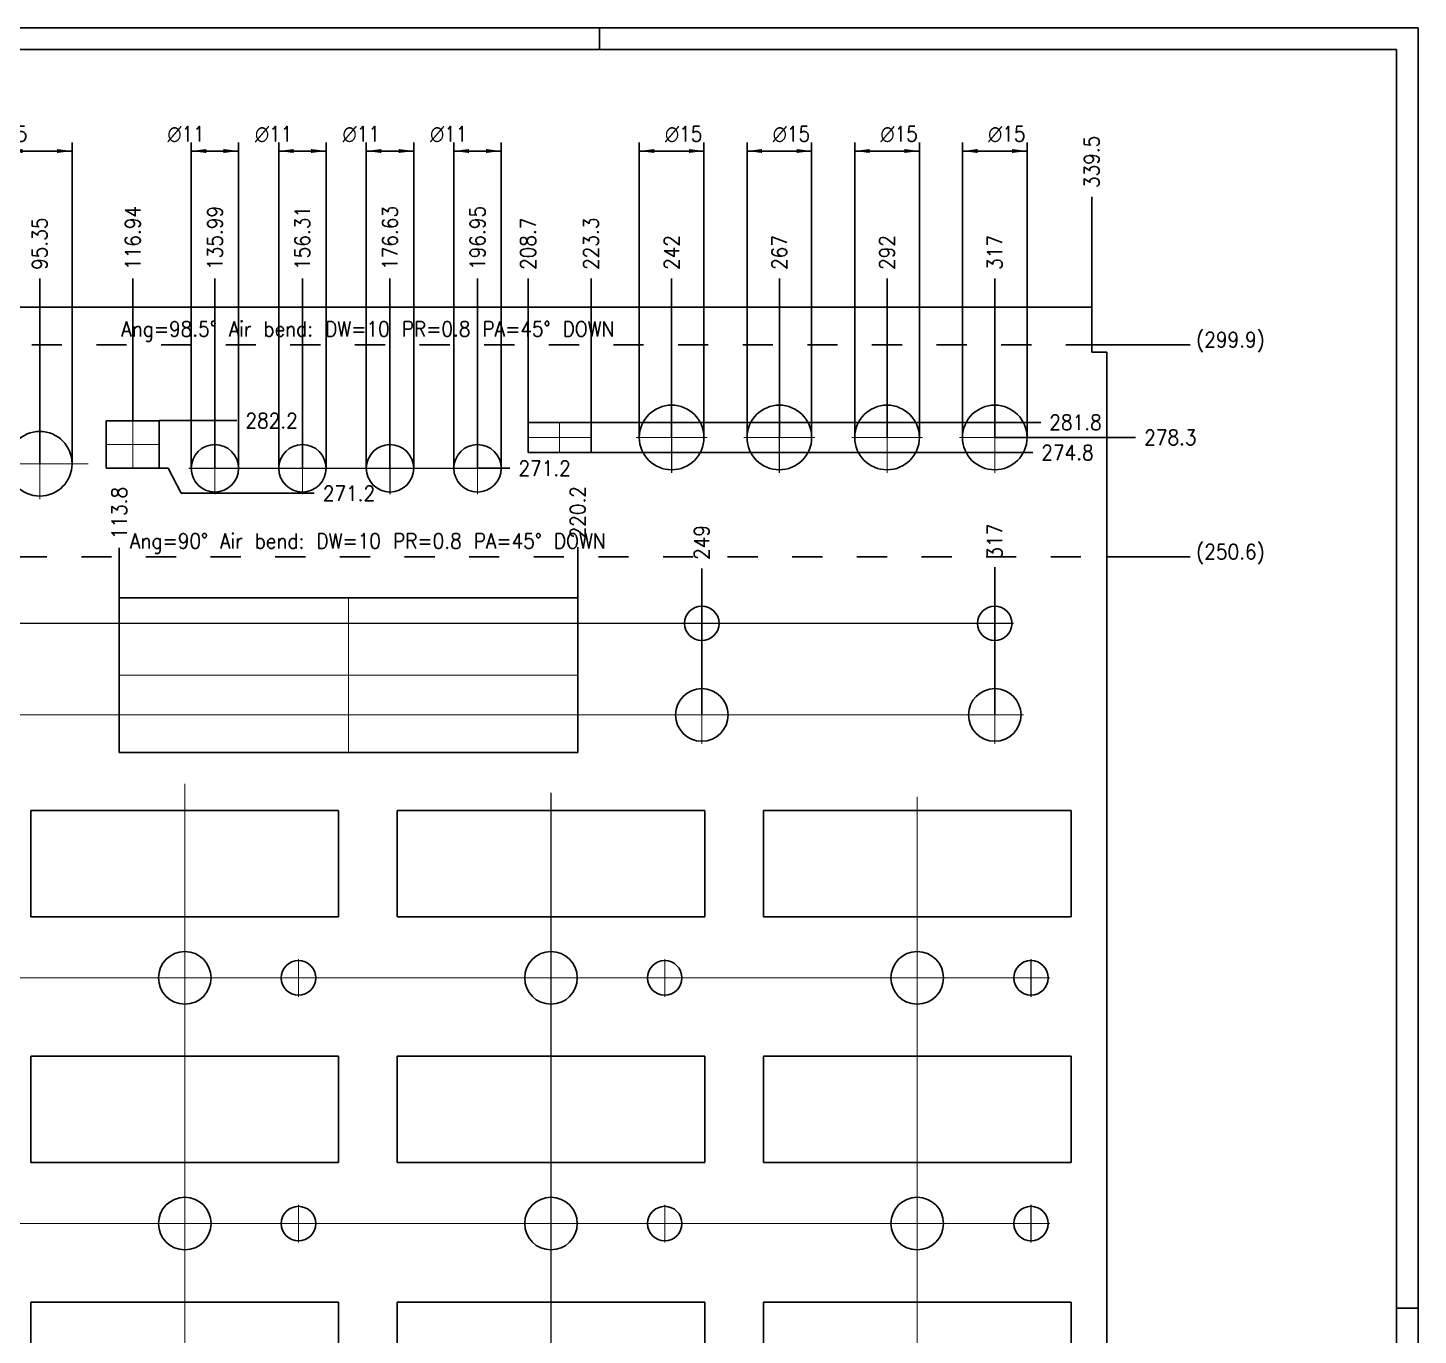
# Model space of a CAD drawing. Header units: millimetres. Extents: x -536 to 305, y -241 to 353.
# Drawn here: x -17.8 to 304.9, y 50 to 353.3 of the extents above; entities that cross this region are included whole.
import ezdxf

# ---------------------------------------------------------------- set-up
doc = ezdxf.new("R2010")
doc.units = ezdxf.units.MM
doc.linetypes.add('DASHED', pattern=[15, 7, -8])
doc.linetypes.add('DOT_CENTER', pattern=[14, 12, -1, 0, -1])
doc.layers.add('1', color=7, linetype='Continuous')
doc.styles.add('CONVERTER_11', font='txt.shx', dxfattribs={"width": 0.9})
doc.dimstyles.new('ME10_DIM_17', dxfattribs={"dimtxt": 3.5, "dimasz": 0.18, "dimexe": 2, "dimexo": 0, "dimgap": 2, "dimtad": 1, "dimdec": 1, "dimdsep": 46, "dimtxsty": 'CONVERTER_11', "dimsah": 1, "dimcen": 0.09, "dimclrd": 160, "dimclre": 160, "dimclrt": 5, "dimadec": 0, "dimazin": 0, "dimtfac": 1, "dimtdec": 4, "dimtix": 1, "dimtmove": 0, "dimatfit": 3, "dimfxl": 0, "dimtolj": 1, "dimtzin": 0, "dimarcsym": 0})
doc.dimstyles.new('ME10_DIM_18', dxfattribs={"dimtxt": 3.5, "dimasz": 0.18, "dimexe": 2, "dimexo": 0, "dimgap": 2, "dimtad": 1, "dimdec": 1, "dimdsep": 46, "dimtxsty": 'CONVERTER_11', "dimsah": 1, "dimcen": 0.09, "dimclrd": 160, "dimclre": 160, "dimclrt": 5, "dimadec": 0, "dimazin": 0, "dimtfac": 1, "dimtdec": 4, "dimtix": 1, "dimtmove": 0, "dimatfit": 3, "dimfxl": 0, "dimtolj": 1, "dimtzin": 0, "dimarcsym": 0})
doc.dimstyles.new('ME10_DIM_21', dxfattribs={"dimtxt": 3.5, "dimasz": 0.18, "dimexe": 2, "dimexo": 0, "dimgap": 2, "dimtad": 1, "dimdec": 1, "dimdsep": 46, "dimtxsty": 'CONVERTER_11', "dimsah": 1, "dimcen": 0.09, "dimclrd": 160, "dimclre": 160, "dimclrt": 5, "dimadec": 0, "dimazin": 0, "dimtfac": 1, "dimtdec": 4, "dimtix": 1, "dimtmove": 0, "dimatfit": 3, "dimfxl": 0, "dimtolj": 1, "dimtzin": 0, "dimarcsym": 0})
doc.dimstyles.new('ME10_DIM_22', dxfattribs={"dimtxt": 3.5, "dimasz": 0.18, "dimexe": 2, "dimexo": 0, "dimgap": 2, "dimtad": 1, "dimdec": 1, "dimdsep": 46, "dimtxsty": 'CONVERTER_11', "dimsah": 1, "dimcen": 0.09, "dimclrd": 160, "dimclre": 160, "dimclrt": 5, "dimadec": 0, "dimazin": 0, "dimtfac": 1, "dimtdec": 4, "dimtix": 1, "dimtmove": 0, "dimatfit": 3, "dimfxl": 0, "dimtolj": 1, "dimtzin": 0, "dimarcsym": 0})
doc.dimstyles.new('ME10_DIM_24', dxfattribs={"dimtxt": 3.5, "dimasz": 0.18, "dimexe": 2, "dimexo": 0, "dimgap": 2, "dimtad": 1, "dimdec": 1, "dimdsep": 46, "dimtxsty": 'CONVERTER_11', "dimsah": 1, "dimcen": 0.09, "dimclrd": 160, "dimclre": 160, "dimclrt": 5, "dimadec": 0, "dimazin": 0, "dimtfac": 1, "dimtdec": 4, "dimtix": 1, "dimtmove": 0, "dimatfit": 3, "dimfxl": 0, "dimtolj": 1, "dimtzin": 0, "dimarcsym": 0})
doc.dimstyles.new('ME10_DIM_25', dxfattribs={"dimtxt": 3.5, "dimasz": 0.18, "dimexe": 2, "dimexo": 0, "dimgap": 2, "dimtad": 1, "dimdec": 1, "dimdsep": 46, "dimtxsty": 'CONVERTER_11', "dimsah": 1, "dimcen": 0.09, "dimclrd": 160, "dimclre": 160, "dimclrt": 5, "dimadec": 0, "dimazin": 0, "dimtfac": 1, "dimtdec": 4, "dimtix": 1, "dimtmove": 0, "dimatfit": 3, "dimfxl": 0, "dimtolj": 1, "dimtzin": 0, "dimarcsym": 0})
doc.dimstyles.new('ME10_DIM_26', dxfattribs={"dimtxt": 3.5, "dimasz": 0.18, "dimexe": 2, "dimexo": 0, "dimgap": 2, "dimtad": 1, "dimdec": 1, "dimdsep": 46, "dimtxsty": 'CONVERTER_11', "dimsah": 1, "dimcen": 0.09, "dimclrd": 160, "dimclre": 160, "dimclrt": 5, "dimadec": 0, "dimazin": 0, "dimtfac": 1, "dimtdec": 4, "dimtix": 1, "dimtmove": 0, "dimatfit": 3, "dimfxl": 0, "dimtolj": 1, "dimtzin": 0, "dimarcsym": 0})
doc.dimstyles.new('ME10_DIM_27', dxfattribs={"dimtxt": 3.5, "dimasz": 0.18, "dimexe": 2, "dimexo": 0, "dimgap": 2, "dimtad": 1, "dimdec": 1, "dimdsep": 46, "dimtxsty": 'CONVERTER_11', "dimsah": 1, "dimcen": 0.09, "dimclrd": 160, "dimclre": 160, "dimclrt": 5, "dimadec": 0, "dimazin": 0, "dimtfac": 1, "dimtdec": 4, "dimtix": 1, "dimtmove": 0, "dimatfit": 3, "dimfxl": 0, "dimtolj": 1, "dimtzin": 0, "dimarcsym": 0})
doc.dimstyles.new('ME10_DIM_49', dxfattribs={"dimtxt": 3.5, "dimasz": 0.18, "dimexe": 2, "dimexo": 0, "dimgap": 2, "dimtad": 1, "dimdsep": 46, "dimtxsty": 'CONVERTER_11', "dimsah": 1, "dimcen": 0.09, "dimclrd": 160, "dimclre": 160, "dimclrt": 5, "dimadec": 0, "dimazin": 0, "dimtfac": 1, "dimtdec": 4, "dimtix": 1, "dimtmove": 0, "dimatfit": 3, "dimfxl": 0, "dimtolj": 1, "dimtzin": 0, "dimarcsym": 0})
doc.dimstyles.new('ME10_DIM_50', dxfattribs={"dimtxt": 3.5, "dimasz": 0.18, "dimexe": 2, "dimexo": 0, "dimgap": 2, "dimtad": 1, "dimdsep": 46, "dimtxsty": 'CONVERTER_11', "dimsah": 1, "dimcen": 0.09, "dimclrd": 160, "dimclre": 160, "dimclrt": 5, "dimadec": 0, "dimazin": 0, "dimtfac": 1, "dimtdec": 4, "dimtix": 1, "dimtmove": 0, "dimatfit": 3, "dimfxl": 0, "dimtolj": 1, "dimtzin": 0, "dimarcsym": 0})
doc.dimstyles.new('ME10_DIM_51', dxfattribs={"dimtxt": 3.5, "dimasz": 0.18, "dimexe": 2, "dimexo": 0, "dimgap": 2, "dimtad": 1, "dimdsep": 46, "dimtxsty": 'CONVERTER_11', "dimsah": 1, "dimcen": 0.09, "dimclrd": 160, "dimclre": 160, "dimclrt": 5, "dimadec": 0, "dimazin": 0, "dimtfac": 1, "dimtdec": 4, "dimtix": 1, "dimtmove": 0, "dimatfit": 3, "dimfxl": 0, "dimtolj": 1, "dimtzin": 0, "dimarcsym": 0})
doc.dimstyles.new('ME10_DIM_52', dxfattribs={"dimtxt": 3.5, "dimasz": 0.18, "dimexe": 2, "dimexo": 0, "dimgap": 2, "dimtad": 1, "dimdsep": 46, "dimtxsty": 'CONVERTER_11', "dimsah": 1, "dimcen": 0.09, "dimclrd": 160, "dimclre": 160, "dimclrt": 5, "dimadec": 0, "dimazin": 0, "dimtfac": 1, "dimtdec": 4, "dimtix": 1, "dimtmove": 0, "dimatfit": 3, "dimfxl": 0, "dimtolj": 1, "dimtzin": 0, "dimarcsym": 0})
doc.dimstyles.new('ME10_DIM_53', dxfattribs={"dimtxt": 3.5, "dimasz": 0.18, "dimexe": 2, "dimexo": 0, "dimgap": 2, "dimtad": 1, "dimdsep": 46, "dimtxsty": 'CONVERTER_11', "dimsah": 1, "dimcen": 0.09, "dimclrd": 160, "dimclre": 160, "dimclrt": 5, "dimadec": 0, "dimazin": 0, "dimtfac": 1, "dimtdec": 4, "dimtix": 1, "dimtmove": 0, "dimatfit": 3, "dimfxl": 0, "dimtolj": 1, "dimtzin": 0, "dimarcsym": 0})
doc.dimstyles.new('ME10_DIM_54', dxfattribs={"dimtxt": 3.5, "dimasz": 0.18, "dimexe": 2, "dimexo": 0, "dimgap": 2, "dimtad": 1, "dimdsep": 46, "dimtxsty": 'CONVERTER_11', "dimsah": 1, "dimcen": 0.09, "dimclrd": 160, "dimclre": 160, "dimclrt": 5, "dimadec": 0, "dimazin": 0, "dimtfac": 1, "dimtdec": 4, "dimtix": 1, "dimtmove": 0, "dimatfit": 3, "dimfxl": 0, "dimtolj": 1, "dimtzin": 0, "dimarcsym": 0})
doc.dimstyles.new('ME10_DIM_55', dxfattribs={"dimtxt": 3.5, "dimasz": 0.18, "dimexe": 2, "dimexo": 0, "dimgap": 2, "dimtad": 1, "dimdsep": 46, "dimtxsty": 'CONVERTER_11', "dimsah": 1, "dimcen": 0.09, "dimclrd": 160, "dimclre": 160, "dimclrt": 5, "dimadec": 0, "dimazin": 0, "dimtfac": 1, "dimtdec": 4, "dimtix": 1, "dimtmove": 0, "dimatfit": 3, "dimfxl": 0, "dimtolj": 1, "dimtzin": 0, "dimarcsym": 0})
doc.dimstyles.new('ME10_DIM_56', dxfattribs={"dimtxt": 3.5, "dimasz": 0.18, "dimexe": 2, "dimexo": 0, "dimgap": 2, "dimtad": 1, "dimdsep": 46, "dimtxsty": 'CONVERTER_11', "dimsah": 1, "dimcen": 0.09, "dimclrd": 160, "dimclre": 160, "dimclrt": 5, "dimadec": 0, "dimazin": 0, "dimtfac": 1, "dimtdec": 4, "dimtix": 1, "dimtmove": 0, "dimatfit": 3, "dimfxl": 0, "dimtolj": 1, "dimtzin": 0, "dimarcsym": 0})
doc.dimstyles.new('ME10_DIM_57', dxfattribs={"dimtxt": 3.5, "dimasz": 0.18, "dimexe": 2, "dimexo": 0, "dimgap": 2, "dimtad": 1, "dimdsep": 46, "dimtxsty": 'CONVERTER_11', "dimsah": 1, "dimcen": 0.09, "dimclrd": 160, "dimclre": 160, "dimclrt": 5, "dimadec": 0, "dimazin": 0, "dimtfac": 1, "dimtdec": 4, "dimtix": 1, "dimtmove": 0, "dimatfit": 3, "dimfxl": 0, "dimtolj": 1, "dimtzin": 0, "dimarcsym": 0})
doc.dimstyles.new('ME10_DIM_58', dxfattribs={"dimtxt": 3.5, "dimasz": 0.18, "dimexe": 2, "dimexo": 0, "dimgap": 2, "dimtad": 1, "dimdsep": 46, "dimtxsty": 'CONVERTER_11', "dimsah": 1, "dimcen": 0.09, "dimclrd": 160, "dimclre": 160, "dimclrt": 5, "dimadec": 0, "dimazin": 0, "dimtfac": 1, "dimtdec": 4, "dimtix": 1, "dimtmove": 0, "dimatfit": 3, "dimfxl": 0, "dimtolj": 1, "dimtzin": 0, "dimarcsym": 0})
doc.dimstyles.new('ME10_DIM_59', dxfattribs={"dimtxt": 3.5, "dimasz": 0.18, "dimexe": 2, "dimexo": 0, "dimgap": 2, "dimtad": 1, "dimdsep": 46, "dimtxsty": 'CONVERTER_11', "dimsah": 1, "dimcen": 0.09, "dimclrd": 160, "dimclre": 160, "dimclrt": 5, "dimadec": 0, "dimazin": 0, "dimtfac": 1, "dimtdec": 4, "dimtix": 1, "dimtmove": 0, "dimatfit": 3, "dimfxl": 0, "dimtolj": 1, "dimtzin": 0, "dimarcsym": 0})
doc.dimstyles.new('ME10_DIM_60', dxfattribs={"dimtxt": 3.5, "dimasz": 0.18, "dimexe": 2, "dimexo": 0, "dimgap": 2, "dimtad": 1, "dimdsep": 46, "dimtxsty": 'CONVERTER_11', "dimsah": 1, "dimcen": 0.09, "dimclrd": 160, "dimclre": 160, "dimclrt": 5, "dimadec": 0, "dimazin": 0, "dimtfac": 1, "dimtdec": 4, "dimtix": 1, "dimtmove": 0, "dimatfit": 3, "dimfxl": 0, "dimtolj": 1, "dimtzin": 0, "dimarcsym": 0})
doc.dimstyles.new('ME10_DIM_61', dxfattribs={"dimtxt": 3.5, "dimasz": 0.18, "dimexe": 2, "dimexo": 0, "dimgap": 2, "dimtad": 1, "dimdsep": 46, "dimtxsty": 'CONVERTER_11', "dimsah": 1, "dimcen": 0.09, "dimclrd": 160, "dimclre": 160, "dimclrt": 5, "dimadec": 0, "dimazin": 0, "dimtfac": 1, "dimtdec": 4, "dimtix": 1, "dimtmove": 0, "dimatfit": 3, "dimfxl": 0, "dimtolj": 1, "dimtzin": 0, "dimarcsym": 0})
doc.dimstyles.new('ME10_DIM_68', dxfattribs={"dimtxt": 3.5, "dimasz": 0.18, "dimexe": 2, "dimexo": 0, "dimgap": 2, "dimtad": 1, "dimdec": 1, "dimdsep": 46, "dimtxsty": 'CONVERTER_11', "dimsah": 1, "dimcen": 0.09, "dimclrd": 160, "dimclre": 160, "dimclrt": 5, "dimadec": 0, "dimazin": 0, "dimtfac": 1, "dimtdec": 4, "dimtix": 1, "dimtmove": 0, "dimatfit": 3, "dimfxl": 0, "dimtolj": 1, "dimtzin": 0, "dimarcsym": 0})
doc.dimstyles.new('ME10_DIM_69', dxfattribs={"dimtxt": 3.5, "dimasz": 0.18, "dimexe": 2, "dimexo": 0, "dimgap": 2, "dimtad": 1, "dimdec": 1, "dimdsep": 46, "dimtxsty": 'CONVERTER_11', "dimsah": 1, "dimcen": 0.09, "dimclrd": 160, "dimclre": 160, "dimclrt": 5, "dimadec": 0, "dimazin": 0, "dimtfac": 1, "dimtdec": 4, "dimtix": 1, "dimtmove": 0, "dimatfit": 3, "dimfxl": 0, "dimtolj": 1, "dimtzin": 0, "dimarcsym": 0})
doc.dimstyles.new('ME10_DIM_70', dxfattribs={"dimtxt": 3.5, "dimasz": 0.18, "dimexe": 2, "dimexo": 0, "dimgap": 2, "dimtad": 1, "dimdec": 1, "dimdsep": 46, "dimtxsty": 'CONVERTER_11', "dimsah": 1, "dimcen": 0.09, "dimclrd": 160, "dimclre": 160, "dimclrt": 5, "dimadec": 0, "dimazin": 0, "dimtfac": 1, "dimtdec": 4, "dimtix": 1, "dimtmove": 0, "dimatfit": 3, "dimfxl": 0, "dimtolj": 1, "dimtzin": 0, "dimarcsym": 0})
doc.dimstyles.new('ME10_DIM_71', dxfattribs={"dimtxt": 3.5, "dimasz": 0.18, "dimexe": 2, "dimexo": 0, "dimgap": 2, "dimtad": 1, "dimdec": 1, "dimdsep": 46, "dimtxsty": 'CONVERTER_11', "dimsah": 1, "dimcen": 0.09, "dimclrd": 160, "dimclre": 160, "dimclrt": 5, "dimadec": 0, "dimazin": 0, "dimtfac": 1, "dimtdec": 4, "dimtix": 1, "dimtmove": 0, "dimatfit": 3, "dimfxl": 0, "dimtolj": 1, "dimtzin": 0, "dimarcsym": 0})

# ---------------------------------------------------------------- blocks, each defined once
blk = doc.blocks.new('upside', base_point=(-110.36, -20.08))
at = {"color": 250, "linetype": 'Continuous'}
for p, q in [((-106.86, 288.44), (229.14, 288.44)), ((229.14, 281.48), (229.14, 288.44)), ((229.14, 281.48), (229.14, 278.07)), ((229.14, 278.07), (232.64, 278.07)), ((232.64, 278.03), (232.64, 278.07)), ((232.64, 278.03), (232.64, 232.12)), ((0.43, 262.14), (0.43, 251.14)), ((12.73, 262.14), (0.43, 262.14)), ((12.73, 251.14), (12.73, 262.14)), ((112.94, 261.74), (98.34, 261.74)), ((98.34, 261.74), (98.34, 254.74)), ((112.94, 254.74), (112.94, 261.74)), ((98.34, 254.74), (112.94, 254.74)), ((0.43, 251.14), (12.73, 251.14)), ((232.64, 232.12), (232.64, 229)), ((232.64, 5.78), (232.64, 229)), ((109.84, 221.07), (3.44, 221.07)), ((3.44, 221.07), (3.44, 185.17)), ((109.84, 185.17), (109.84, 221.07)), ((3.44, 185.17), (109.84, 185.17)), ((54.34, 171.67), (-17.06, 171.67)), ((-17.06, 171.67), (-17.06, 147.07)), ((54.34, 147.07), (54.34, 171.67)), ((139.34, 171.67), (67.94, 171.67)), ((67.94, 171.67), (67.94, 147.07)), ((139.34, 147.07), (139.34, 171.67)), ((224.34, 171.67), (152.94, 171.67)), ((152.94, 171.67), (152.94, 147.07)), ((224.34, 147.07), (224.34, 171.67)), ((-17.06, 147.07), (54.34, 147.07)), ((67.94, 147.07), (139.34, 147.07)), ((152.94, 147.07), (224.34, 147.07)), ((54.34, 114.67), (-17.06, 114.67)), ((-17.06, 114.67), (-17.06, 90.07)), ((54.34, 90.07), (54.34, 114.67)), ((67.94, 114.67), (67.94, 90.07)), ((139.34, 114.67), (67.94, 114.67)), ((139.34, 90.07), (139.34, 114.67)), ((224.34, 114.67), (152.94, 114.67)), ((152.94, 114.67), (152.94, 90.07)), ((224.34, 90.07), (224.34, 114.67)), ((-17.06, 90.07), (54.34, 90.07)), ((67.94, 90.07), (139.34, 90.07)), ((152.94, 90.07), (224.34, 90.07)), ((-17.06, 57.67), (-17.06, 33.07)), ((54.34, 57.67), (-17.06, 57.67)), ((54.34, 33.07), (54.34, 57.67)), ((139.34, 57.67), (67.94, 57.67)), ((67.94, 57.67), (67.94, 33.07)), ((139.34, 33.07), (139.34, 57.67)), ((224.34, 57.67), (152.94, 57.67)), ((152.94, 57.67), (152.94, 33.07)), ((224.34, 33.07), (224.34, 57.67))]:
    blk.add_line(p, q, dxfattribs=at)
at = {"color": 5, "linetype": 'DASHED'}
for p, q in [((-106.86, 279.77), (229.14, 279.77)), ((-110.36, 230.56), (232.64, 230.56))]:
    blk.add_line(p, q, dxfattribs=at)
at = {"color": 171, "linetype": 'Continuous'}
for q in [(229.14, 278.07), (232.64, 278.03)]:
    blk.add_line((229.14, 278.03), q, dxfattribs=at)
at = {"color": 250, "linetype": 'Continuous'}
for centre, radius in [((131.64, 258.24), 7.5), ((156.64, 258.24), 7.5), ((181.64, 258.24), 7.5), ((206.64, 258.24), 7.5), ((-15.01, 252.14), 7.5), ((25.63, 251.09), 5.5), ((45.95, 251.09), 5.5), ((66.27, 251.09), 5.5), ((86.59, 251.09), 5.5), ((138.64, 215.12), 4), ((206.64, 215.12), 4), ((138.64, 193.87), 6.1), ((206.64, 193.87), 6.1), ((18.64, 132.87), 6.1), ((103.64, 132.87), 6.1), ((188.64, 132.87), 6.1), ((45.04, 132.87), 4), ((130.04, 132.87), 4), ((215.04, 132.87), 4), ((18.64, 75.87), 6.1), ((103.64, 75.87), 6.1), ((188.64, 75.87), 6.1), ((45.04, 75.87), 4), ((130.04, 75.87), 4), ((215.04, 75.87), 4)]:
    blk.add_circle(centre, radius, dxfattribs=at)
at = {"layer": '1', "color": 30, "linetype": 'DOT_CENTER', "const_width": 0.25}
for points in [[(131.64, 266.49), (131.64, 249.99)], [(156.64, 266.49), (156.64, 249.99)], [(181.64, 266.49), (181.64, 249.99)], [(206.64, 266.49), (206.64, 249.99)], [(6.58, 262.14), (6.58, 251.14)], [(105.64, 261.74), (105.64, 254.74)], [(-15.01, 260.39), (-15.01, 243.89)], [(112.94, 258.24), (98.34, 258.24)], [(139.89, 258.24), (123.39, 258.24)], [(164.89, 258.24), (148.39, 258.24)], [(189.89, 258.24), (173.39, 258.24)], [(214.89, 258.24), (198.39, 258.24)], [(12.73, 256.64), (0.43, 256.64)], [(25.63, 257.14), (25.63, 245.04)], [(45.95, 257.14), (45.95, 245.04)], [(66.27, 257.14), (66.27, 245.04)], [(86.59, 257.14), (86.59, 245.04)], [(-3.72, 252.14), (-23.26, 252.14)], [(81.17, 251.09), (19.58, 251.09)], [(52, 251.09), (39.9, 251.09)], [(72.32, 251.09), (60.22, 251.09)], [(92.64, 251.09), (80.54, 251.09)], [(56.64, 221.07), (56.64, 185.17)], [(138.64, 219.52), (138.64, 210.72)], [(206.64, 219.52), (206.64, 210.72)], [(210.22, 215.12), (-97.76, 215.12)], [(143.04, 215.12), (134.24, 215.12)], [(138.64, 215.12), (138.64, 187.16)], [(211.04, 215.12), (202.24, 215.12)], [(206.64, 210.72), (206.64, 187.16)], [(109.84, 203.12), (3.44, 203.12)], [(212.74, 193.87), (-100.07, 193.87)], [(145.35, 193.87), (131.93, 193.87)], [(213.35, 193.87), (199.93, 193.87)], [(18.64, 177.9), (18.64, 24.83)], [(103.64, 175.81), (103.64, 24.08)], [(188.64, 174.93), (188.64, 19.06)], [(45.04, 137.27), (45.04, 128.47)], [(130.04, 137.27), (130.04, 128.47)], [(215.04, 137.27), (215.04, 128.47)], [(219.44, 132.87), (-60.78, 132.87)], [(25.35, 132.87), (11.93, 132.87)], [(49.44, 132.87), (40.64, 132.87)], [(110.35, 132.87), (96.93, 132.87)], [(134.44, 132.87), (125.64, 132.87)], [(195.35, 132.87), (181.93, 132.87)], [(18.64, 82.58), (18.64, 69.16)], [(103.64, 82.58), (103.64, 69.16)], [(188.64, 82.58), (188.64, 69.16)], [(45.04, 80.27), (45.04, 71.47)], [(130.04, 80.27), (130.04, 71.47)], [(215.04, 80.27), (215.04, 71.47)], [(215.52, 75.87), (-73.07, 75.87)], [(25.35, 75.87), (11.93, 75.87)], [(49.44, 75.87), (40.64, 75.87)], [(110.35, 75.87), (96.93, 75.87)], [(134.44, 75.87), (125.64, 75.87)], [(195.35, 75.87), (181.93, 75.87)], [(219.44, 75.87), (210.64, 75.87)]]:
    blk.add_lwpolyline(points, dxfattribs=at)
at = {"color": 5, "char_height": 3.5, "attachment_point": 8, "line_spacing_factor": 0.660264, "style": 'CONVERTER_11'}
for s, insert in [('Ang=98.5%%d Air bend: DW=10 PR=0.8 PA=45%%d DOWN', (61.14, 280.52)), ('Ang=90%%d Air bend: DW=10 PR=0.8 PA=45%%d DOWN', (61.14, 231.31))]:
    blk.add_mtext(s, dxfattribs=dict(at, insert=insert))
blk = doc.blocks.new('top_plate__4', base_point=(-110.36, -20.08))
blk.add_blockref('upside', (-110.36, -20.08))
blk = doc.blocks.new('*D22')
at = {"layer": '1', "color": 160, "linetype": 'Continuous'}
for p, q in [((199.14, 258.24), (199.14, 326.7)), ((214.14, 258.24), (214.14, 326.7)), ((214.14, 324.7), (199.14, 324.7))]:
    blk.add_line(p, q, dxfattribs=at)
at = {"layer": '1', "color": 160}
for points in [[(202.64, 325.16), (202.64, 324.24), (199.14, 324.7)], [(210.64, 324.24), (210.64, 325.16), (214.14, 324.7)]]:
    blk.add_solid(points, dxfattribs=at)
at = {"layer": '1', "color": 5, "insert": (202.3, 326.7), "char_height": 3.5, "attachment_point": 7, "rotation": 0.0001, "line_spacing_factor": 0.60024, "style": 'CONVERTER_11'}
blk.add_mtext('\\C5; {\\Fgdt;n}\\C5;15', dxfattribs=at)
blk = doc.blocks.new('*D23')
at = {"layer": '1', "color": 160, "linetype": 'Continuous'}
for p, q in [((174.14, 258.24), (174.14, 326.7)), ((189.14, 258.24), (189.14, 326.7)), ((189.14, 324.7), (174.14, 324.7))]:
    blk.add_line(p, q, dxfattribs=at)
at = {"layer": '1', "color": 160}
for points in [[(177.64, 325.16), (177.64, 324.24), (174.14, 324.7)], [(185.64, 324.24), (185.64, 325.16), (189.14, 324.7)]]:
    blk.add_solid(points, dxfattribs=at)
at = {"layer": '1', "color": 5, "insert": (177.3, 326.7), "char_height": 3.5, "attachment_point": 7, "rotation": 0.0001, "line_spacing_factor": 0.60024, "style": 'CONVERTER_11'}
blk.add_mtext('\\C5; {\\Fgdt;n}\\C5;15', dxfattribs=at)
blk = doc.blocks.new('*D24')
at = {"layer": '1', "color": 160, "linetype": 'Continuous'}
for p, q in [((149.14, 258.24), (149.14, 326.7)), ((164.14, 258.24), (164.14, 326.7)), ((149.14, 324.7), (164.14, 324.7))]:
    blk.add_line(p, q, dxfattribs=at)
at = {"layer": '1', "color": 160}
for points in [[(152.64, 325.16), (152.64, 324.24), (149.14, 324.7)], [(160.64, 324.24), (160.64, 325.16), (164.14, 324.7)]]:
    blk.add_solid(points, dxfattribs=at)
at = {"layer": '1', "color": 5, "insert": (152.3, 326.7), "char_height": 3.5, "attachment_point": 7, "rotation": 0.0001, "line_spacing_factor": 0.60024, "style": 'CONVERTER_11'}
blk.add_mtext('\\C5; {\\Fgdt;n}\\C5;15', dxfattribs=at)
blk = doc.blocks.new('*D25')
at = {"layer": '1', "color": 160, "linetype": 'Continuous'}
for p, q in [((124.14, 258.24), (124.14, 326.7)), ((139.14, 258.24), (139.14, 326.7)), ((124.14, 324.7), (139.14, 324.7))]:
    blk.add_line(p, q, dxfattribs=at)
at = {"layer": '1', "color": 160}
for points in [[(127.64, 325.16), (127.64, 324.24), (124.14, 324.7)], [(135.64, 324.24), (135.64, 325.16), (139.14, 324.7)]]:
    blk.add_solid(points, dxfattribs=at)
at = {"layer": '1', "color": 5, "insert": (127.3, 326.7), "char_height": 3.5, "attachment_point": 7, "rotation": 0.0001, "line_spacing_factor": 0.60024, "style": 'CONVERTER_11'}
blk.add_mtext('\\C5; {\\Fgdt;n}\\C5;15', dxfattribs=at)
blk = doc.blocks.new('*D26')
at = {"layer": '1', "color": 160, "linetype": 'Continuous'}
for p, q in [((81.09, 251.09), (81.09, 326.7)), ((92.09, 251.09), (92.09, 326.7)), ((81.09, 324.7), (92.09, 324.7))]:
    blk.add_line(p, q, dxfattribs=at)
at = {"layer": '1', "color": 160}
for points in [[(84.59, 325.16), (84.59, 324.24), (81.09, 324.7)], [(88.59, 324.24), (88.59, 325.16), (92.09, 324.7)]]:
    blk.add_solid(points, dxfattribs=at)
at = {"layer": '1', "color": 5, "insert": (72.78, 326.7), "char_height": 3.5, "attachment_point": 7, "rotation": 0.0001, "line_spacing_factor": 0.60024, "style": 'CONVERTER_11'}
blk.add_mtext('\\C5; {\\Fgdt;n}\\C5;11', dxfattribs=at)
blk = doc.blocks.new('*D27')
at = {"layer": '1', "color": 160, "linetype": 'Continuous'}
for p, q in [((60.77, 251.09), (60.77, 326.7)), ((71.77, 251.09), (71.77, 326.7)), ((60.77, 324.7), (71.77, 324.7))]:
    blk.add_line(p, q, dxfattribs=at)
at = {"layer": '1', "color": 160}
for points in [[(64.27, 325.16), (64.27, 324.24), (60.77, 324.7)], [(68.27, 324.24), (68.27, 325.16), (71.77, 324.7)]]:
    blk.add_solid(points, dxfattribs=at)
at = {"layer": '1', "color": 5, "insert": (52.46, 326.7), "char_height": 3.5, "attachment_point": 7, "rotation": 0.0001, "line_spacing_factor": 0.60024, "style": 'CONVERTER_11'}
blk.add_mtext('\\C5; {\\Fgdt;n}\\C5;11', dxfattribs=at)
blk = doc.blocks.new('*D28')
at = {"layer": '1', "color": 160, "linetype": 'Continuous'}
for p, q in [((40.45, 251.09), (40.45, 326.7)), ((51.45, 251.09), (51.45, 326.7)), ((51.45, 324.7), (40.45, 324.7))]:
    blk.add_line(p, q, dxfattribs=at)
at = {"layer": '1', "color": 160}
for points in [[(43.95, 325.16), (43.95, 324.24), (40.45, 324.7)], [(47.95, 324.24), (47.95, 325.16), (51.45, 324.7)]]:
    blk.add_solid(points, dxfattribs=at)
at = {"layer": '1', "color": 5, "insert": (32.14, 326.7), "char_height": 3.5, "attachment_point": 7, "rotation": 0.0001, "line_spacing_factor": 0.60024, "style": 'CONVERTER_11'}
blk.add_mtext('\\C5; {\\Fgdt;n}\\C5;11', dxfattribs=at)
blk = doc.blocks.new('*D29')
at = {"layer": '1', "color": 160, "linetype": 'Continuous'}
for p, q in [((20.13, 251.09), (20.13, 326.7)), ((31.13, 251.09), (31.13, 326.7)), ((31.13, 324.7), (20.13, 324.7))]:
    blk.add_line(p, q, dxfattribs=at)
at = {"layer": '1', "color": 160}
for points in [[(23.63, 325.16), (23.63, 324.24), (20.13, 324.7)], [(27.63, 324.24), (27.63, 325.16), (31.13, 324.7)]]:
    blk.add_solid(points, dxfattribs=at)
at = {"layer": '1', "color": 5, "insert": (11.82, 326.7), "char_height": 3.5, "attachment_point": 7, "rotation": 0.0001, "line_spacing_factor": 0.60024, "style": 'CONVERTER_11'}
blk.add_mtext('\\C5; {\\Fgdt;n}\\C5;11', dxfattribs=at)
blk = doc.blocks.new('*D30')
at = {"layer": '1', "color": 160, "linetype": 'Continuous'}
for p, q in [((-22.51, 252.14), (-22.51, 326.7)), ((-7.51, 252.14), (-7.51, 326.7)), ((-7.51, 324.7), (-22.51, 324.7))]:
    blk.add_line(p, q, dxfattribs=at)
at = {"layer": '1', "color": 160}
for points in [[(-19.01, 325.16), (-19.01, 324.24), (-22.51, 324.7)], [(-11.01, 324.24), (-11.01, 325.16), (-7.51, 324.7)]]:
    blk.add_solid(points, dxfattribs=at)
at = {"layer": '1', "color": 5, "insert": (-29.35, 326.7), "char_height": 3.5, "attachment_point": 7, "rotation": 0.0001, "line_spacing_factor": 0.60024, "style": 'CONVERTER_11'}
blk.add_mtext('\\C5; {\\Fgdt;n}\\C5;15', dxfattribs=at)
blk = doc.blocks.new('*D37')
at = {"layer": '1', "color": 160, "linetype": 'Continuous'}
blk.add_line((229.14, 279.77), (251.98, 279.77), dxfattribs=at)
at = {"layer": '1', "color": 5, "insert": (253.38, 278.02), "char_height": 3.5, "attachment_point": 7, "line_spacing_factor": 0.60024, "style": 'CONVERTER_11'}
blk.add_mtext('\\C5;(\\C5;299.9\\C5;)', dxfattribs=at)
blk = doc.blocks.new('*D38')
at = {"layer": '1', "color": 160, "linetype": 'Continuous'}
blk.add_line((232.64, 230.56), (251.98, 230.56), dxfattribs=at)
at = {"layer": '1', "color": 5, "insert": (253.38, 228.81), "char_height": 3.5, "attachment_point": 7, "line_spacing_factor": 0.60024, "style": 'CONVERTER_11'}
blk.add_mtext('\\C5;(\\C5;250.6\\C5;)', dxfattribs=at)
blk = doc.blocks.new('*D41')
at = {"layer": '1', "color": 160, "linetype": 'Continuous'}
for p, q in [((12.73, 251.14), (14.75, 251.14)), ((14.75, 251.14), (17.81, 245.31)), ((17.81, 245.31), (48.69, 245.31))]:
    blk.add_line(p, q, dxfattribs=at)
at = {"layer": '1', "color": 5, "style": 'CONVERTER_11', "width": 0.9}
blk.add_text('271.2', height=3.5, dxfattribs=at).set_placement((50.69, 243.52))
blk = doc.blocks.new('*D42')
at = {"layer": '1', "color": 160, "linetype": 'Continuous'}
blk.add_line((112.94, 254.74), (215.44, 254.74), dxfattribs=at)
at = {"layer": '1', "color": 5, "style": 'CONVERTER_11', "width": 0.9}
blk.add_text('274.8', height=3.5, dxfattribs=at).set_placement((217.44, 252.99))
blk = doc.blocks.new('*D44')
at = {"layer": '1', "color": 160, "linetype": 'Continuous'}
blk.add_line((12.73, 262.14), (30.72, 262.14), dxfattribs=at)
at = {"layer": '1', "color": 5, "style": 'CONVERTER_11', "width": 0.9}
blk.add_text('282.2', height=3.5, dxfattribs=at).set_placement((32.72, 260.39))
blk = doc.blocks.new('*D45')
at = {"layer": '1', "color": 160, "linetype": 'Continuous'}
blk.add_line((206.64, 258.24), (239.32, 258.24), dxfattribs=at)
at = {"layer": '1', "color": 5, "style": 'CONVERTER_11', "width": 0.9}
blk.add_text('278.3', height=3.5, dxfattribs=at).set_placement((241.32, 256.49))
blk = doc.blocks.new('*D46')
at = {"layer": '1', "color": 160, "linetype": 'Continuous'}
blk.add_line((112.94, 261.74), (217.3, 261.74), dxfattribs=at)
at = {"layer": '1', "color": 5, "style": 'CONVERTER_11', "width": 0.9}
blk.add_text('281.8', height=3.5, dxfattribs=at).set_placement((219.3, 259.99))
blk = doc.blocks.new('*D47')
at = {"layer": '1', "color": 160, "linetype": 'Continuous'}
blk.add_line((86.59, 251.09), (94.09, 251.09), dxfattribs=at)
at = {"layer": '1', "color": 5, "style": 'CONVERTER_11', "width": 0.9}
blk.add_text('271.2', height=3.5, dxfattribs=at).set_placement((96.09, 249.34))
blk = doc.blocks.new('*D69')
at = {"layer": '1', "color": 160, "linetype": 'Continuous'}
blk.add_line((229.14, 288.44), (229.14, 314.1), dxfattribs=at)
at = {"layer": '1', "color": 5, "insert": (230.89, 316.1), "char_height": 3.5, "attachment_point": 7, "rotation": 90, "line_spacing_factor": 0.60024, "style": 'CONVERTER_11'}
blk.add_mtext('339.5', dxfattribs=at)
blk = doc.blocks.new('*D70')
at = {"layer": '1', "color": 160, "linetype": 'Continuous'}
blk.add_line((206.64, 258.24), (206.64, 295.1), dxfattribs=at)
at = {"layer": '1', "color": 5, "insert": (208.39, 297.1), "char_height": 3.5, "attachment_point": 7, "rotation": 90, "line_spacing_factor": 0.60024, "style": 'CONVERTER_11'}
blk.add_mtext('317', dxfattribs=at)
blk = doc.blocks.new('*D71')
at = {"layer": '1', "color": 160, "linetype": 'Continuous'}
blk.add_line((181.64, 258.24), (181.64, 295.1), dxfattribs=at)
at = {"layer": '1', "color": 5, "insert": (183.39, 297.1), "char_height": 3.5, "attachment_point": 7, "rotation": 90, "line_spacing_factor": 0.60024, "style": 'CONVERTER_11'}
blk.add_mtext('292', dxfattribs=at)
blk = doc.blocks.new('*D72')
at = {"layer": '1', "color": 160, "linetype": 'Continuous'}
blk.add_line((156.64, 258.24), (156.64, 295.1), dxfattribs=at)
at = {"layer": '1', "color": 5, "insert": (158.39, 297.1), "char_height": 3.5, "attachment_point": 7, "rotation": 90, "line_spacing_factor": 0.60024, "style": 'CONVERTER_11'}
blk.add_mtext('267', dxfattribs=at)
blk = doc.blocks.new('*D73')
at = {"layer": '1', "color": 160, "linetype": 'Continuous'}
blk.add_line((131.64, 258.24), (131.64, 295.1), dxfattribs=at)
at = {"layer": '1', "color": 5, "insert": (133.39, 297.1), "char_height": 3.5, "attachment_point": 7, "rotation": 90, "line_spacing_factor": 0.60024, "style": 'CONVERTER_11'}
blk.add_mtext('242', dxfattribs=at)
blk = doc.blocks.new('*D74')
at = {"layer": '1', "color": 160, "linetype": 'Continuous'}
blk.add_line((112.94, 261.74), (112.94, 295.1), dxfattribs=at)
at = {"layer": '1', "color": 5, "insert": (114.69, 297.1), "char_height": 3.5, "attachment_point": 7, "rotation": 90, "line_spacing_factor": 0.60024, "style": 'CONVERTER_11'}
blk.add_mtext('223.3', dxfattribs=at)
blk = doc.blocks.new('*D75')
at = {"layer": '1', "color": 160, "linetype": 'Continuous'}
blk.add_line((98.34, 261.74), (98.34, 295.1), dxfattribs=at)
at = {"layer": '1', "color": 5, "insert": (100.09, 297.1), "char_height": 3.5, "attachment_point": 7, "rotation": 90, "line_spacing_factor": 0.60024, "style": 'CONVERTER_11'}
blk.add_mtext('208.7', dxfattribs=at)
blk = doc.blocks.new('*D76')
at = {"layer": '1', "color": 160, "linetype": 'Continuous'}
blk.add_line((86.59, 251.09), (86.59, 295.1), dxfattribs=at)
at = {"layer": '1', "color": 5, "insert": (88.34, 297.1), "char_height": 3.5, "attachment_point": 7, "rotation": 90, "line_spacing_factor": 0.60024, "style": 'CONVERTER_11'}
blk.add_mtext('196.95', dxfattribs=at)
blk = doc.blocks.new('*D77')
at = {"layer": '1', "color": 160, "linetype": 'Continuous'}
blk.add_line((66.27, 251.09), (66.27, 295.1), dxfattribs=at)
at = {"layer": '1', "color": 5, "insert": (68.02, 297.1), "char_height": 3.5, "attachment_point": 7, "rotation": 90, "line_spacing_factor": 0.60024, "style": 'CONVERTER_11'}
blk.add_mtext('176.63', dxfattribs=at)
blk = doc.blocks.new('*D78')
at = {"layer": '1', "color": 160, "linetype": 'Continuous'}
blk.add_line((45.95, 251.09), (45.95, 295.1), dxfattribs=at)
at = {"layer": '1', "color": 5, "insert": (47.7, 297.1), "char_height": 3.5, "attachment_point": 7, "rotation": 90, "line_spacing_factor": 0.60024, "style": 'CONVERTER_11'}
blk.add_mtext('156.31', dxfattribs=at)
blk = doc.blocks.new('*D79')
at = {"layer": '1', "color": 160, "linetype": 'Continuous'}
blk.add_line((25.63, 251.09), (25.63, 295.1), dxfattribs=at)
at = {"layer": '1', "color": 5, "insert": (27.38, 297.1), "char_height": 3.5, "attachment_point": 7, "rotation": 90, "line_spacing_factor": 0.60024, "style": 'CONVERTER_11'}
blk.add_mtext('135.99', dxfattribs=at)
blk = doc.blocks.new('*D80')
at = {"layer": '1', "color": 160, "linetype": 'Continuous'}
blk.add_line((6.58, 262.14), (6.58, 295.1), dxfattribs=at)
at = {"layer": '1', "color": 5, "insert": (8.33, 297.1), "char_height": 3.5, "attachment_point": 7, "rotation": 90, "line_spacing_factor": 0.60024, "style": 'CONVERTER_11'}
blk.add_mtext('116.94', dxfattribs=at)
blk = doc.blocks.new('*D81')
at = {"layer": '1', "color": 160, "linetype": 'Continuous'}
blk.add_line((-15.01, 252.14), (-15.01, 295.1), dxfattribs=at)
at = {"layer": '1', "color": 5, "insert": (-13.26, 297.1), "char_height": 3.5, "attachment_point": 7, "rotation": 90, "line_spacing_factor": 0.60024, "style": 'CONVERTER_11'}
blk.add_mtext('95.35', dxfattribs=at)
blk = doc.blocks.new('*D88')
at = {"layer": '1', "color": 160, "linetype": 'Continuous'}
blk.add_line((206.64, 193.87), (206.64, 228.12), dxfattribs=at)
at = {"layer": '1', "color": 5, "insert": (208.39, 230.12), "char_height": 3.5, "attachment_point": 7, "rotation": 90, "line_spacing_factor": 0.60024, "style": 'CONVERTER_11'}
blk.add_mtext('317', dxfattribs=at)
blk = doc.blocks.new('*D89')
at = {"layer": '1', "color": 160, "linetype": 'Continuous'}
blk.add_line((138.64, 193.87), (138.64, 227.82), dxfattribs=at)
at = {"layer": '1', "color": 5, "insert": (140.39, 229.82), "char_height": 3.5, "attachment_point": 7, "rotation": 90, "line_spacing_factor": 0.60024, "style": 'CONVERTER_11'}
blk.add_mtext('249', dxfattribs=at)
blk = doc.blocks.new('*D90')
at = {"layer": '1', "color": 160, "linetype": 'Continuous'}
blk.add_line((109.84, 185.17), (109.84, 232.81), dxfattribs=at)
at = {"layer": '1', "color": 5, "insert": (111.59, 234.81), "char_height": 3.5, "attachment_point": 7, "rotation": 90, "line_spacing_factor": 0.60024, "style": 'CONVERTER_11'}
blk.add_mtext('220.2', dxfattribs=at)
blk = doc.blocks.new('*D91')
at = {"layer": '1', "color": 160, "linetype": 'Continuous'}
blk.add_line((3.44, 185.17), (3.44, 232.64), dxfattribs=at)
at = {"layer": '1', "color": 5, "insert": (5.19, 234.64), "char_height": 3.5, "attachment_point": 7, "rotation": 90, "line_spacing_factor": 0.60024, "style": 'CONVERTER_11'}
blk.add_mtext('113.8', dxfattribs=at)
blk = doc.blocks.new('FRAME_A1', base_point=(-536.09, -240.72))
at = {"layer": '1', "color": 7, "linetype": 'Continuous'}
for p, q in [((304.91, 353.28), (-536.09, 353.28)), ((114.91, 353.28), (114.91, 348.28)), ((304.91, -240.72), (304.91, 353.28)), ((299.91, 348.28), (-531.09, 348.28)), ((299.91, -235.72), (299.91, 348.28)), ((299.91, 56.28), (304.91, 56.28))]:
    blk.add_line(p, q, dxfattribs=at)
blk = doc.blocks.new('sha-flat1', base_point=(61.142, 134.176))
blk.add_blockref('top_plate__4', (-110.358, -20.083))
at = {"layer": '1'}
for name in ['*D30', '*D29', '*D28', '*D27', '*D26', '*D25', '*D24', '*D23', '*D22']:
    blk.add_blockref(name, (0, 0), dxfattribs=at)
for feature_location, offset, dtype, origin, dimstyle, picture, middle in [((229.142, 288.435), (0, 25.66), 1, (-110.358, -33.961), 'ME10_DIM_49', '*D69', (229.142, 322.439)), ((86.592, 251.095), (0, 44.001), 1, (-110.358, -33.961), 'ME10_DIM_56', '*D76', (86.592, 304.489)), ((66.272, 251.095), (0, 44.001), 1, (-110.358, -33.961), 'ME10_DIM_57', '*D77', (66.272, 304.489)), ((45.952, 251.095), (0, 44.001), 1, (-110.358, -33.961), 'ME10_DIM_58', '*D78', (45.952, 303.964)), ((25.632, 251.095), (0, 44.001), 1, (-110.358, -33.961), 'ME10_DIM_59', '*D79', (25.632, 304.489)), ((6.582, 262.145), (0, 32.951), 1, (-110.358, -33.961), 'ME10_DIM_60', '*D80', (6.582, 303.964)), ((112.942, 261.745), (0, 33.351), 1, (-110.358, -33.961), 'ME10_DIM_54', '*D74', (112.942, 303.439)), ((98.342, 261.745), (0, 33.351), 1, (-110.358, -33.961), 'ME10_DIM_55', '*D75', (98.342, 303.439)), ((-15.008, 252.145), (0, 42.951), 1, (-110.358, -33.961), 'ME10_DIM_61', '*D81', (-15.008, 303.439)), ((206.642, 258.245), (0, 36.851), 1, (-110.358, -33.961), 'ME10_DIM_50', '*D70', (206.642, 300.77)), ((181.642, 258.245), (0, 36.851), 1, (-110.358, -33.961), 'ME10_DIM_51', '*D71', (181.642, 301.295)), ((156.642, 258.245), (0, 36.851), 1, (-110.358, -33.961), 'ME10_DIM_52', '*D72', (156.642, 301.295)), ((131.642, 258.245), (0, 36.851), 1, (-110.358, -33.961), 'ME10_DIM_53', '*D73', (131.642, 301.295)), ((12.732, 262.145), (17.991, 0), 0, (-126.858, -20.083), 'ME10_DIM_24', '*D44', (39.066, 262.145)), ((112.942, 261.745), (104.357, 0), 0, (-126.858, -20.083), 'ME10_DIM_26', '*D46', (225.118, 261.745)), ((206.642, 258.245), (32.681, 0), 0, (-126.858, -20.083), 'ME10_DIM_25', '*D45', (247.667, 258.245)), ((112.942, 254.745), (102.5, 0), 0, (-126.858, -20.083), 'ME10_DIM_22', '*D42', (223.785, 254.745)), ((86.592, 251.095), (7.5, 0), 0, (-126.858, -20.083), 'ME10_DIM_27', '*D47', (101.91, 251.095)), ((12.732, 251.145), (35.963, -5.88), 0, (-126.858, -20.083), 'ME10_DIM_21', '*D41', (56.514, 245.265)), ((109.842, 185.166), (0, 47.64), 1, (-110.358, -33.961), 'ME10_DIM_70', '*D90', (109.842, 241.15)), ((3.442, 185.166), (0, 47.472), 1, (-110.358, -33.961), 'ME10_DIM_71', '*D91', (3.442, 239.932)), ((206.642, 193.866), (0, 34.253), 1, (-110.358, -33.961), 'ME10_DIM_68', '*D88', (206.642, 233.795)), ((138.642, 193.866), (0, 33.956), 1, (-110.358, -33.961), 'ME10_DIM_69', '*D89', (138.642, 234.022))]:
    dim = blk.add_ordinate_dim(feature_location=feature_location, offset=offset, dtype=dtype, origin=origin, dimstyle=dimstyle, dxfattribs=at)
    dim.commit()
    dim.dimension.update_dxf_attribs({"geometry": picture, "text_midpoint": middle})
for feature_location, offset, dimstyle, picture, middle in [((229.142, 279.775), (22.835, 0), 'ME10_DIM_17', '*D37', (262.596, 279.775)), ((232.642, 230.561), (19.335, 0), 'ME10_DIM_18', '*D38', (262.596, 230.561))]:
    dim = blk.add_ordinate_dim(feature_location=feature_location, offset=offset, dtype=0, origin=(-126.858, -20.083), text='<>)', dimstyle=dimstyle, override={"dimpost": '(<>)'}, dxfattribs=at)
    dim.commit()
    dim.dimension.update_dxf_attribs({"geometry": picture, "text_midpoint": middle})

msp = doc.modelspace()

# ---------------------------------------------------------------- block references
msp.add_blockref('sha-flat1', (61.14, 134.18))
at = {"layer": '1'}
msp.add_blockref('FRAME_A1', (-536.09, -240.72), dxfattribs=at)

doc.saveas('drawing.dxf')
